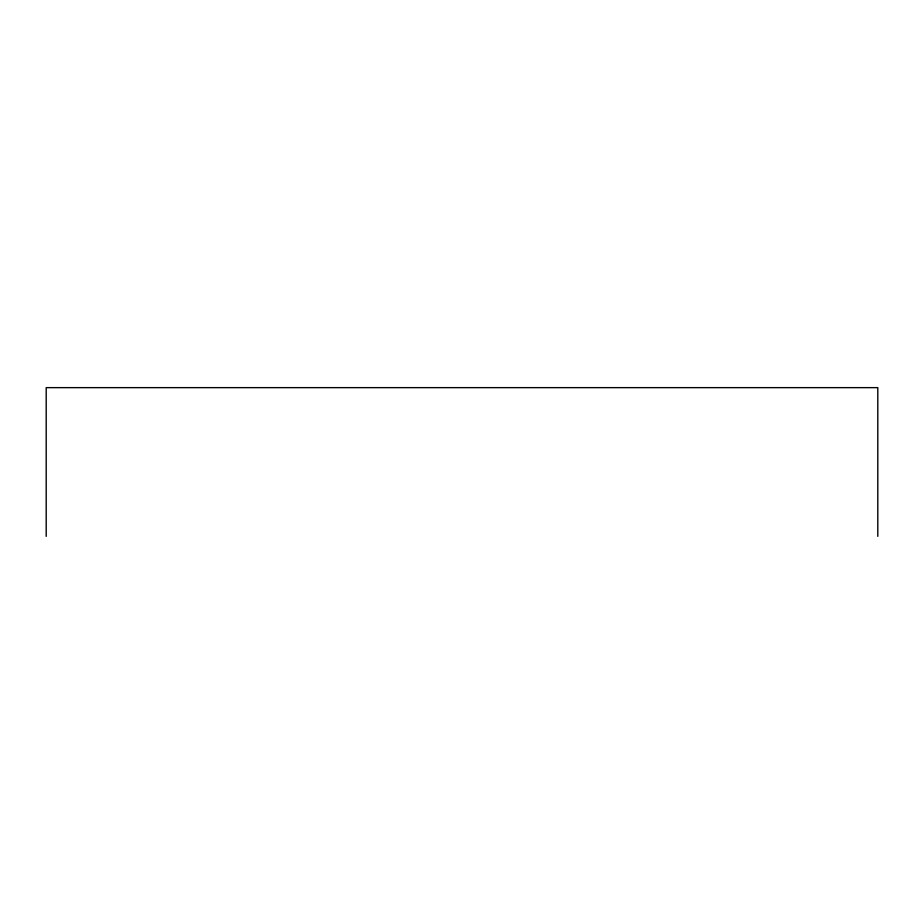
<?xml version="1.0" encoding="UTF-8"?>
<svg xmlns="http://www.w3.org/2000/svg" width="924" height="924" viewBox="0 0 924 924"><rect width="100%" height="100%" fill="white"/><g stroke="black" fill="none" stroke-linecap="round" stroke-linejoin="round"><path stroke-width="1.39" d="M877.8 536.359L877.8 387.641L46.2 387.641L46.2 536.359"/></g></svg>
